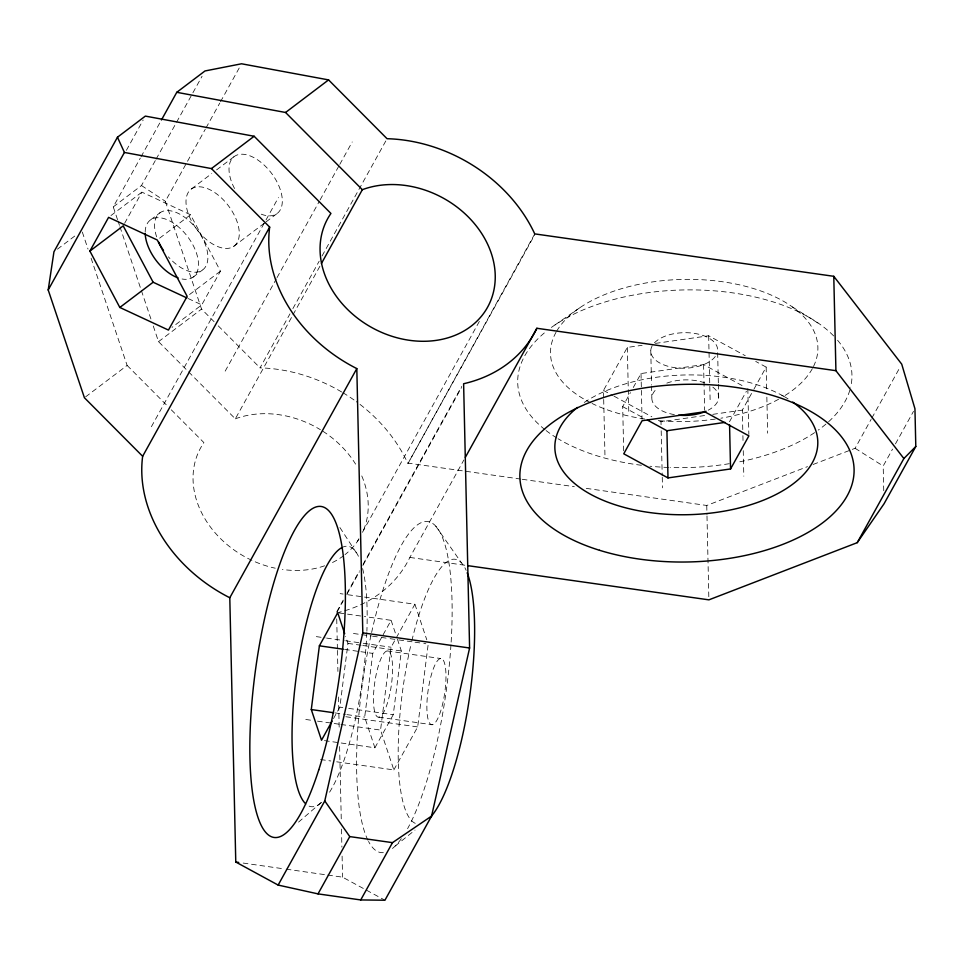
<?xml version="1.0" encoding="UTF-8"?>
<svg xmlns="http://www.w3.org/2000/svg" width="964" height="964" viewBox="0 0 964 964"><rect width="100%" height="100%" fill="white"/><g stroke="black" fill="none" stroke-linecap="round" stroke-linejoin="round"><path stroke-width="0.72" stroke-dasharray="4.82 3.62" d="M333.508 718.578L339.858 707.13L347.956 643.398L345.63 636.433M324.482 740.629L374.912 747.775L364.681 717.132L372.779 653.399L391.119 620.322L364.416 616.538M336.677 761.813L393.842 769.923L380.539 730.073L391.071 647.23L414.906 604.235L344.546 594.258M374.912 747.775L393.252 714.698L401.349 650.977L396.698 637.035M393.842 769.923L417.677 726.928L428.209 644.085L423.811 643.458M126.38 150.348L143.166 120.054M117.548 219.672L113.258 206.898L140.274 158.168M140.997 156.855L160.711 121.295M113.258 206.898L141.479 185.534L155.349 160.518M156.084 159.193L202.078 76.228M124.633 223.274L141.901 192.137L190.535 214.767L220.467 271.125L201.765 304.865L172.026 327.374M214.092 321.675L201.56 309.07L165.338 201.283L205.26 129.26M205.983 127.947L219.78 103.064M220.503 101.762L240.096 66.408M151.396 426.703L265.281 221.25M266.016 219.937L278.427 197.548M225.19 371.128L276.294 278.933M277.03 277.62L319.373 201.223M320.096 199.91L339.075 165.663M339.81 164.35L352.222 141.961M341.666 391.974A144.877 117.21 29 0 0 260.039 367.862L289.971 313.866M292.887 308.601L319.168 261.184M322.084 255.918L387.058 138.708M153.288 326.037L158.53 341.642L235.324 418.834L292.261 316.108M292.996 314.794L320.735 264.751M357.343 541.527L358.801 538.888M362.452 532.309L479.988 320.265M534.743 233.891L407.953 463.564L534.972 234.397M336.785 611.706L343.353 599.849M347.004 593.27L359.415 570.881M363.067 564.289L461.623 386.492M337.316 611.586L343.16 601.054M346.811 594.463L359.223 572.074M362.874 565.494L461.431 387.685M336.593 612.899A144.877 117.21 29 0 0 409.857 557.433L463.877 459.973M603.657 397.939L603.488 390.42L627.323 347.426L642.108 345.305M623.684 450.851L622.684 406.615L630.444 392.613M633.264 387.528L641.024 373.538L703.587 364.573L743.919 386.552M729.483 421.762L746.413 391.227M742.774 429.631L742.328 410.122L753.161 390.577M753.884 389.263L766.163 367.115L755.704 361.416M852.297 449.369L855.092 448.296L871.119 419.376M871.854 418.063L900.268 366.79M883.747 490.712L883.193 466.022L892.568 449.091M895.46 443.886L913.498 411.339M298.551 822.111L322.35 801.542M395.144 846.067L415.014 830.088M57.43 249.17L76.036 235.083M110.968 215.538L141.901 192.137M150.649 219.816L160.048 212.707M191.462 188.92L211.779 173.544M216.563 169.917L234.481 156.349M159.614 238.168L190.535 214.767M193.017 277.186L202.416 270.065M233.818 246.29A35.656 19.738 52.9 0 0 216.081 193.487A35.656 19.738 52.9 0 0 188.028 213.044A35.656 19.738 52.9 0 0 233.818 246.29L264.895 222.768M266.088 221.865L276.849 213.719M189.547 294.538L220.467 271.125M85.603 396.855L127.115 365.416L89.953 254.797M158.53 341.642L201.56 309.07M555.047 324.892L580.364 307.359M586.245 488.374L706.757 505.473L807.507 466.636M813.11 464.479L850.899 449.911M655.424 343.401L708.661 335.773L745.256 355.716M658.376 420.352L660.991 421.774L706.841 415.207M712.758 414.351L742.328 410.122M520.789 479.096L407.712 463.057A144.877 117.21 29 0 0 356.319 401.627M522.271 479.301L574.339 486.687M409.857 557.433L466.214 565.434M340.147 593.631L343.076 594.041M339.195 612.959L362.934 616.321M353.451 633.481L371.044 635.975M372.514 636.18L379.84 637.216M381.298 637.421L388.637 638.469M390.095 638.674L397.433 639.71M398.891 639.927L413.556 642M415.014 642.205L422.353 643.253M316.312 636.626L325.109 637.879M326.567 638.084L344.16 640.578M345.63 640.783L361.753 643.072M363.223 643.277L391.071 647.23M347.956 643.398L361.307 645.29M362.789 645.506L401.349 650.977M387.227 650.941L440.62 658.508M344.594 649.399L359.427 651.507M360.91 651.712L372.779 653.399M339.858 707.13L342.823 707.552M348.751 708.395L393.252 714.698M378.804 717.168L432.209 724.735M335.014 712.914L345.401 714.396M346.883 714.601L364.681 717.132M345.859 716.734L417.677 726.928M305.781 719.481L311.649 720.313M317.505 721.144L339.497 724.253M340.967 724.47L380.539 730.073M320.554 759.536L330.821 760.982M243.193 863.069L284.717 868.962M286.212 869.167L326.254 874.854M327.736 875.059L342.569 877.168L384.937 900.219M188.257 298.587L201.765 304.865M603.488 390.42L612.634 395.409M613.947 396.12L651.845 416.785M622.684 406.615L643.506 417.954M781.792 395.228L788.106 398.771M792.432 306.986L820.147 324.422M855.092 448.296L883.193 466.022M141.479 185.534L165.338 201.283M218.262 325.868L260.039 367.862M127.115 365.416L167.085 405.603M171.303 409.833L203.91 442.621A91.387 73.927 29 0 0 275.234 568.194M435.788 526.211L461.551 562.928M339.918 527.561L357.813 555.047M118.03 221.081L119.452 225.335M119.934 226.757L140.901 289.164M141.383 290.586L150.914 318.951M82.326 232.095L88.037 249.122M414.906 604.235L426.787 639.807M391.119 620.322L396.228 635.65M766.163 367.115L766.705 391.143M766.85 397.144L767.657 433.185M747.823 388.685L748.859 434.403M742.907 435.644L743.039 441.645M743.244 450.658L743.822 476.18M718.337 382.841L717.602 350.402A33.427 17.762 -1.3 0 0 670.884 334.375A33.427 17.762 -1.3 0 0 662.015 364.115A33.427 17.762 -1.3 0 0 716.228 355.005M718.373 384.311L718.674 397.59M708.661 335.773L710.155 401.831M703.587 364.573L704.624 410.29M706.757 505.473L706.961 514.463M706.986 515.957L708.889 599.849M660.991 421.774L661.063 424.775M661.196 430.775L662.22 475.83M662.244 477.325L662.485 487.832M650.772 350.522L651.544 384.431M651.568 385.913L651.845 397.71M641.024 373.538L642.06 419.256M627.323 347.426L628.817 413.496M603.693 399.433L604.982 456.49M336.725 618.912L337.4 648.941M337.436 650.435L337.918 671.462M338.497 696.984L339.208 728.519M339.617 746.534L341.28 820.111M341.485 829.112L341.895 847.139M342.099 856.14L342.569 877.168M342.919 392.722A144.877 117.21 29 0 1 355.138 400.771M341.63 547.721A131.502 33.029 -81.9 0 1 358.861 557.216M362.621 568.591A131.502 33.029 -81.9 0 1 366.886 631.167M366.826 632.625A131.502 33.029 -81.9 0 1 328.628 793.673M321.157 802.675A131.502 33.029 -81.9 0 1 304.901 803.024M411.869 640.699A133.731 33.595 -81.9 0 1 466.166 570.351M415.255 823.328A133.731 33.595 -81.9 0 1 411.182 643.627M371.61 632.492A167.158 41.994 -81.9 0 1 427.811 521.572A167.158 41.994 -81.9 0 1 451.056 643.494M450.959 644.88A167.158 41.994 -81.9 0 1 407.579 828.654M401.337 838.656A167.158 41.994 -81.9 0 1 392.095 848.754M383.335 852.646A167.158 41.994 -81.9 0 1 368.537 841.439M367.959 840.295A167.158 41.994 -81.9 0 1 371.297 633.866M556.662 331.158A133.731 71.059 -1.3 0 1 722.144 281.693A133.731 71.059 -1.3 0 1 813.038 367.344M812.351 368.634A133.731 71.059 -1.3 0 1 783.455 396.457M778.623 399.241A133.731 71.059 -1.3 0 1 720.903 418.207M715.264 419.087A133.731 71.059 -1.3 0 1 657.4 420.533M644.687 419.003A133.731 71.059 -1.3 0 1 592.041 403.458M590.787 402.832A133.731 71.059 -1.3 0 1 556.023 332.279M584.232 402.458A131.502 69.878 -1.3 0 1 788.106 398.939M837.583 340.244A167.158 88.833 -1.3 0 1 850.646 387.191M849.874 390.083A167.158 88.833 -1.3 0 1 818.279 430.089M814.604 432.643A167.158 88.833 -1.3 0 1 737.701 462.202M729.314 463.684A167.158 88.833 -1.3 0 1 670.088 467.516M668.63 467.468A167.158 88.833 -1.3 0 1 649.917 466.227M641.397 465.275A167.158 88.833 -1.3 0 1 558.144 438.789M556.855 437.993A167.158 88.833 -1.3 0 1 546.106 430.571M544.997 429.715A167.158 88.833 -1.3 0 1 546.733 330.965M551.384 327.447A167.158 88.833 -1.3 0 1 833.824 336.099M712.83 387.154A33.427 17.762 -1.3 0 1 708.239 410.182M674.342 414.616A33.427 17.762 -1.3 0 1 656.773 388.805M666.835 383.118A33.427 17.762 -1.3 0 1 705.624 383.226M358.969 539.057A91.387 73.927 29 0 1 344.992 554.649M343.787 555.577A91.387 73.927 29 0 1 330.037 563.639M324.627 565.784A91.387 73.927 29 0 1 282.38 569.459M235.324 418.834A91.387 73.927 29 0 1 320.385 429.691M322.892 431.257A91.387 73.927 29 0 1 355.596 464.13M361.765 475.939A91.387 73.927 29 0 1 362.524 532.49M156.614 236.819A35.656 19.738 52.9 0 1 178.702 213.598A35.656 19.738 52.9 0 1 207.344 262.329A35.656 19.738 52.9 0 1 168.375 256.834M234.541 188.522A35.656 19.738 52.9 0 1 243.314 154.264A35.656 19.738 52.9 0 1 281.078 192.234A35.656 19.738 52.9 0 1 259.195 213.309M145.178 231.926A35.656 19.738 52.9 0 1 168.772 220.455A35.656 19.738 52.9 0 1 197.632 257.255A35.656 19.738 52.9 0 1 182.076 278.994M439.5 714.529A33.427 8.399 -81.9 0 0 442.705 659.448A33.427 8.399 -81.9 0 0 427.052 700.9A33.427 8.399 -81.9 0 0 439.5 714.529M386.106 706.949A33.427 8.399 -81.9 0 0 389.299 651.881A33.427 8.399 -81.9 0 0 373.646 693.321A33.427 8.399 -81.9 0 0 386.106 706.949"/><path stroke-width="1.45" d="M332.098 721.12L321.518 740.207L311.288 709.552L319.385 645.82L337.713 612.743L344.69 633.649M467.697 565.639L708.889 599.849L857.225 542.672L903.871 458.539L835.921 370.682L536.876 328.278A144.877 117.21 29 0 1 463.612 383.744L469.601 648.001L431.571 816.086L384.937 900.219L360.729 899.942L318.012 893.881L278.138 885.073L235.77 862.021L229.793 597.752A144.877 117.21 29 0 1 142.648 456.285L84.422 397.746L48.2 289.959L53.948 251.809L117.463 137.225L145.359 116.102L254.147 136.261L330.929 213.454A91.387 73.927 29 0 0 394.168 336.966A91.387 73.927 29 0 0 493.592 261.702A91.387 73.927 29 0 0 362.344 189.679L285.561 112.475L176.773 92.315L161.446 119.982M278.138 885.073L324.772 800.939L362.801 632.854L356.813 368.597A144.877 117.21 29 0 1 269.667 227.118L211.441 168.58L124.416 152.457L117.463 137.225M48.2 289.959L124.416 152.457M89.893 251.086L108.595 217.346L157.228 239.976L187.161 296.346L168.459 330.074L119.825 307.456L89.893 251.086L123.199 225.877L153.131 282.235L186.908 297.948M142.648 456.285L269.667 227.118M321.458 263.425L362.344 189.679M229.793 597.752L356.813 368.597M465.335 457.346L536.876 328.278M318.012 893.881L349.763 836.595L324.772 800.939M360.729 899.942L392.493 842.644L431.571 816.086M730.555 468.95L748.895 435.873L704.66 411.761L642.096 420.726L623.756 453.803L667.992 477.915L730.555 468.95L729.555 424.714M176.773 92.315L204.995 70.962L241.554 63.781L328.579 79.904L387.058 138.708A144.877 117.21 29 0 1 534.743 233.891L833.776 276.307L901.726 364.163L914.944 408.736L915.8 446.489L884.048 503.774L857.225 542.672M903.871 458.539L915.8 446.489M211.441 168.58L254.147 136.261M285.561 112.475L328.579 79.904M119.825 307.456L153.131 282.235M647.41 420.087L666.919 430.727L725.012 422.401M362.801 632.854L469.601 648.001M319.385 645.82L343.112 649.194M311.288 709.552L333.532 712.709M349.763 836.595L392.493 842.644M235.77 862.021L238.735 862.443M833.776 276.307L835.921 370.682M666.919 430.727L667.992 477.915M467.178 572.797A133.731 33.595 -81.9 0 1 469.107 700.274A133.731 33.595 -81.9 0 1 430.667 817.074M304.901 803.024A131.502 33.029 -81.9 0 1 297.057 670.811A131.502 33.029 -81.9 0 1 341.63 547.721M792.769 402.084A131.502 69.878 -1.3 0 1 775.333 494.833A131.502 69.878 -1.3 0 1 600.548 499.195A131.502 69.878 -1.3 0 1 577.4 407.459M706.046 411.23A33.427 17.762 -1.3 0 1 678.548 415.159M163.506 250.507A35.656 19.738 52.9 0 1 158.771 242.193M178.099 277.897A35.656 19.738 52.9 0 1 145.178 233.324M318.771 769.838A167.158 41.994 -81.9 0 0 324.037 507.305A167.158 41.994 -81.9 0 0 249.929 738.653A167.158 41.994 -81.9 0 0 318.771 769.838M599.488 550.275A167.158 88.833 -1.3 0 0 854.032 472.854A167.158 88.833 -1.3 0 0 607.368 396.325A167.158 88.833 -1.3 0 0 599.488 550.275"/></g></svg>
